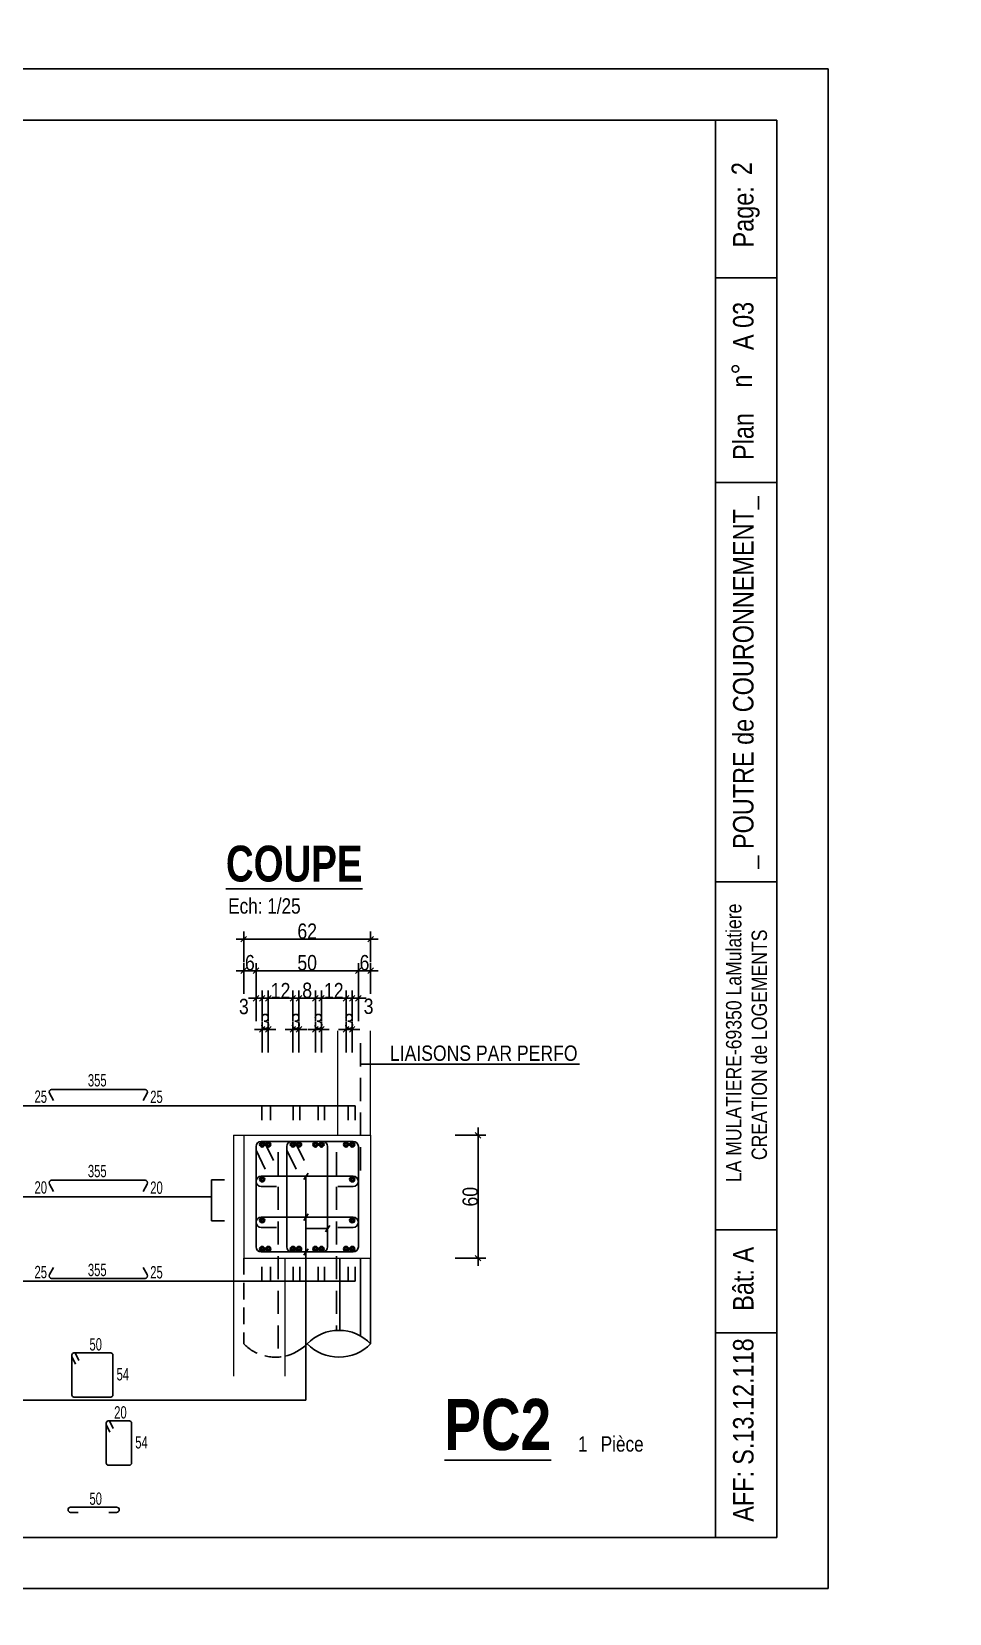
# Model space of a CAD drawing. Header units: centimetres. Extents: x 20328 to 51171, y -21855 to -16644.
# Drawn here: x 26369 to 27266, y -18550 to -17004 of the extents above; entities that cross this region are included whole.
import ezdxf
from ezdxf.enums import TextEntityAlignment as Align

# ---------------------------------------------------------------- set-up
doc = ezdxf.new("R2010")
doc.units = ezdxf.units.CM
doc.header["$LTSCALE"] = 25.4
doc.header["$PDMODE"] = 1
doc.header["$PDSIZE"] = -2
doc.linetypes.add('CACHEX2', pattern=[19.05, 12.7, -6.35])
for name, color, linetype in [('01_cote_gen', 4, 'Continuous'), ('01_fenetres', 171, 'Continuous'), ('01_linteaux', 2, 'Continuous'), ('01_murs_sup', 2, 'CACHEX2'), ('01_poch_murs', 253, 'Continuous'), ('01_texte', 230, 'Continuous'), ('AA_COTES', 2, 'Continuous')]:
    doc.layers.add(name, color=color, linetype=linetype)
doc.layers.add('01_murs_coup', color=5, linetype='Continuous', lineweight=60)
doc.styles.add('impact', font='impact.ttf')
doc.styles.add('MATTE_TXT', font='arial.ttf')
doc.styles.add('STYLE2', font='ARIALN.TTF')
doc.dimstyles.new('JB25', dxfattribs={"dimscale": 0.1, "dimtxt": 150, "dimasz": 15, "dimexe": 0.1, "dimexo": 0.1, "dimgap": 0.09, "dimtad": 1, "dimdec": 1, "dimlfac": 0.5, "dimdsep": 46, "dimtxsty": 'STYLE2', "dimblk1": 'BOND_G', "dimblk2": 'BOND_D', "dimsah": 1, "dimcen": 1.5, "dimdle": 0.01, "dimse1": 1, "dimse2": 1, "dimclrd": 4, "dimclre": 2, "dimclrt": 6, "dimazin": 2, "dimtfac": 2.333333, "dimtdec": 1, "dimtix": 1, "dimtmove": 2, "dimatfit": 3, "dimldrblk": 'BOND_G', "dimfxl": 1, "dimtolj": 1, "dimtzin": 0, "dimarcsym": 0})

# ---------------------------------------------------------------- blocks, each defined once
blk = doc.blocks.new('BOND_G')
at = {"layer": 'AA_COTES', "color": 0}
for p, q in [((0, -5), (0, 15)), ((5, 0), (-5, 0)), ((1.8, 1.8), (-1.8, -1.8))]:
    blk.add_line(p, q, dxfattribs=at)
blk = doc.blocks.new('BOND_D')
at = {"layer": 'AA_COTES', "color": 0}
for p, q in [((5, 0), (-5, 0)), ((-1.8, -1.8), (1.8, 1.8)), ((0, 5), (0, -15))]:
    blk.add_line(p, q, dxfattribs=at)
blk = doc.blocks.new('*D47')
at = {"layer": '01_cote_gen', "color": 4, "lineweight": -2, "ltscale": 3, "transparency": 16777216}
blk.add_line((26805.7, -18084), (26805.7, -18201), dxfattribs=at)
at = {"layer": 'Defpoints', "color": 0, "ltscale": 3, "transparency": 16777216}
for p in [(26700.7, -18082.5), (26700.7, -18202.5), (26805.7, -18202.5)]:
    blk.add_point(p, dxfattribs=at)
at = {"layer": '01_cote_gen', "color": 4, "lineweight": -2, "ltscale": 3, "transparency": 16777216, "xscale": 1.5, "yscale": 1.5, "zscale": 1.5}
for name, p, rotation in [('BOND_G', (26805.7, -18082.5), 90), ('BOND_D', (26805.7, -18202.5), 270)]:
    blk.add_blockref(name, p, dxfattribs=dict(at, rotation=rotation))
at = {"layer": '01_cote_gen', "color": 6, "ltscale": 3, "transparency": 16777216, "insert": (26798.1, -18142.5), "char_height": 15, "attachment_point": 5, "rotation": 90, "style": 'STYLE2'}
blk.add_mtext('\\A1;60', dxfattribs=at)
blk = doc.blocks.new('*D39')
at = {"layer": '01_cote_gen', "color": 4, "lineweight": -2, "ltscale": 3, "transparency": 16777216}
blk.add_line((26578.2, -17890.8), (26699.2, -17890.8), dxfattribs=at)
at = {"layer": 'Defpoints', "color": 0, "ltscale": 3, "transparency": 16777216}
for p in [(26700.7, -17890.8), (26576.7, -18018.5), (26700.7, -18018.5)]:
    blk.add_point(p, dxfattribs=at)
at = {"layer": '01_cote_gen', "color": 4, "lineweight": -2, "ltscale": 3, "transparency": 16777216, "xscale": 1.5, "yscale": 1.5, "zscale": 1.5, "rotation": 180}
blk.add_blockref('BOND_G', (26576.7, -17890.8), dxfattribs=at)
at = {"layer": '01_cote_gen', "color": 4, "lineweight": -2, "ltscale": 3, "transparency": 16777216, "xscale": 1.5, "yscale": 1.5, "zscale": 1.5}
blk.add_blockref('BOND_D', (26700.7, -17890.8), dxfattribs=at)
at = {"layer": '01_cote_gen', "color": 6, "ltscale": 3, "transparency": 16777216, "insert": (26638.7, -17883.1), "char_height": 15, "attachment_point": 5, "style": 'STYLE2'}
blk.add_mtext('\\A1;62', dxfattribs=at)
blk = doc.blocks.new('*D27')
at = {"layer": '01_cote_gen', "color": 4, "lineweight": -2, "ltscale": 3, "transparency": 16777216}
blk.add_line((26590.2, -17921.6), (26687.2, -17921.6), dxfattribs=at)
at = {"layer": 'Defpoints', "color": 0, "ltscale": 3, "transparency": 16777216}
for p in [(26688.7, -17921.6), (26588.7, -18084.8), (26688.7, -18084.8)]:
    blk.add_point(p, dxfattribs=at)
at = {"layer": '01_cote_gen', "color": 4, "lineweight": -2, "ltscale": 3, "transparency": 16777216, "xscale": 1.5, "yscale": 1.5, "zscale": 1.5, "rotation": 180}
blk.add_blockref('BOND_G', (26588.7, -17921.6), dxfattribs=at)
at = {"layer": '01_cote_gen', "color": 4, "lineweight": -2, "ltscale": 3, "transparency": 16777216, "xscale": 1.5, "yscale": 1.5, "zscale": 1.5}
blk.add_blockref('BOND_D', (26688.7, -17921.6), dxfattribs=at)
at = {"layer": '01_cote_gen', "color": 6, "ltscale": 3, "transparency": 16777216, "insert": (26638.7, -17913.9), "char_height": 15, "attachment_point": 5, "style": 'STYLE2'}
blk.add_mtext('\\A1;50', dxfattribs=at)
blk = doc.blocks.new('*D41')
at = {"layer": '01_cote_gen', "color": 4, "lineweight": -2, "ltscale": 3, "transparency": 16777216}
blk.add_line((26590.2, -17948.6), (26593.2, -17948.6), dxfattribs=at)
at = {"layer": 'Defpoints', "color": 0, "ltscale": 3, "transparency": 16777216}
for p in [(26594.7, -17948.6), (26594.7, -18091.5), (26588.7, -18106.6)]:
    blk.add_point(p, dxfattribs=at)
at = {"layer": '01_cote_gen', "color": 4, "lineweight": -2, "ltscale": 3, "transparency": 16777216, "xscale": 1.5, "yscale": 1.5, "zscale": 1.5, "rotation": 180}
blk.add_blockref('BOND_G', (26588.7, -17948.6), dxfattribs=at)
at = {"layer": '01_cote_gen', "color": 4, "lineweight": -2, "ltscale": 3, "transparency": 16777216, "xscale": 1.5, "yscale": 1.5, "zscale": 1.5}
blk.add_blockref('BOND_D', (26594.7, -17948.6), dxfattribs=at)
at = {"layer": '01_cote_gen', "color": 6, "ltscale": 3, "transparency": 16777216, "insert": (26576.8, -17956.7), "char_height": 15, "attachment_point": 5, "style": 'STYLE2'}
blk.add_mtext('\\A1;3', dxfattribs=at)
blk = doc.blocks.new('*D42')
at = {"layer": '01_cote_gen', "color": 4, "lineweight": -2, "ltscale": 3, "transparency": 16777216}
for p, q in [((26593.2, -17979), (26591.7, -17979)), ((26600.7, -17979), (26594.7, -17979)), ((26602.2, -17979), (26603.7, -17979))]:
    blk.add_line(p, q, dxfattribs=at)
at = {"layer": 'Defpoints', "color": 0, "ltscale": 3, "transparency": 16777216}
for p in [(26594.7, -17979), (26594.7, -18091.5), (26600.7, -18091.5)]:
    blk.add_point(p, dxfattribs=at)
at = {"layer": '01_cote_gen', "color": 4, "lineweight": -2, "ltscale": 3, "transparency": 16777216, "xscale": 1.5, "yscale": 1.5, "zscale": 1.5}
blk.add_blockref('BOND_D', (26594.7, -17979), dxfattribs=at)
at = {"layer": '01_cote_gen', "color": 4, "lineweight": -2, "ltscale": 3, "transparency": 16777216, "xscale": 1.5, "yscale": 1.5, "zscale": 1.5, "rotation": 180}
blk.add_blockref('BOND_G', (26600.7, -17979), dxfattribs=at)
at = {"layer": '01_cote_gen', "color": 6, "ltscale": 3, "transparency": 16777216, "insert": (26597.7, -17971.3), "char_height": 15, "attachment_point": 5, "style": 'STYLE2'}
blk.add_mtext('\\A1;3', dxfattribs=at)
blk = doc.blocks.new('*D43')
at = {"layer": '01_cote_gen', "color": 4, "lineweight": -2, "ltscale": 3, "transparency": 16777216}
blk.add_line((26602.2, -17948.6), (26623.2, -17948.6), dxfattribs=at)
at = {"layer": 'Defpoints', "color": 0, "ltscale": 3, "transparency": 16777216}
for p in [(26624.7, -17948.6), (26600.7, -18091.5), (26624.7, -18091.5)]:
    blk.add_point(p, dxfattribs=at)
at = {"layer": '01_cote_gen', "color": 4, "lineweight": -2, "ltscale": 3, "transparency": 16777216, "xscale": 1.5, "yscale": 1.5, "zscale": 1.5, "rotation": 180}
blk.add_blockref('BOND_G', (26600.7, -17948.6), dxfattribs=at)
at = {"layer": '01_cote_gen', "color": 4, "lineweight": -2, "ltscale": 3, "transparency": 16777216, "xscale": 1.5, "yscale": 1.5, "zscale": 1.5}
blk.add_blockref('BOND_D', (26624.7, -17948.6), dxfattribs=at)
at = {"layer": '01_cote_gen', "color": 6, "ltscale": 3, "transparency": 16777216, "insert": (26612.7, -17941.1), "char_height": 15, "attachment_point": 5, "style": 'STYLE2'}
blk.add_mtext('\\A1;12', dxfattribs=at)
blk = doc.blocks.new('*D28')
at = {"layer": '01_cote_gen', "color": 4, "lineweight": -2, "ltscale": 3, "transparency": 16777216}
for p, q in [((26623.2, -17979), (26621.7, -17979)), ((26630.7, -17979), (26624.7, -17979)), ((26632.2, -17979), (26633.7, -17979))]:
    blk.add_line(p, q, dxfattribs=at)
at = {"layer": 'Defpoints', "color": 0, "ltscale": 3, "transparency": 16777216}
for p in [(26624.7, -17979), (26624.7, -18091.5), (26630.7, -18091.5)]:
    blk.add_point(p, dxfattribs=at)
at = {"layer": '01_cote_gen', "color": 4, "lineweight": -2, "ltscale": 3, "transparency": 16777216, "xscale": 1.5, "yscale": 1.5, "zscale": 1.5}
blk.add_blockref('BOND_D', (26624.7, -17979), dxfattribs=at)
at = {"layer": '01_cote_gen', "color": 4, "lineweight": -2, "ltscale": 3, "transparency": 16777216, "xscale": 1.5, "yscale": 1.5, "zscale": 1.5, "rotation": 180}
blk.add_blockref('BOND_G', (26630.7, -17979), dxfattribs=at)
at = {"layer": '01_cote_gen', "color": 6, "ltscale": 3, "transparency": 16777216, "insert": (26627.7, -17971.3), "char_height": 15, "attachment_point": 5, "style": 'STYLE2'}
blk.add_mtext('\\A1;3', dxfattribs=at)
blk = doc.blocks.new('*D29')
at = {"layer": '01_cote_gen', "color": 4, "lineweight": -2, "ltscale": 3, "transparency": 16777216}
for p, q in [((26645.2, -17979), (26643.7, -17979)), ((26652.7, -17979), (26646.7, -17979)), ((26654.2, -17979), (26655.7, -17979))]:
    blk.add_line(p, q, dxfattribs=at)
at = {"layer": 'Defpoints', "color": 0, "ltscale": 3, "transparency": 16777216}
for p in [(26646.7, -17979), (26646.7, -18091.5), (26652.7, -18091.5)]:
    blk.add_point(p, dxfattribs=at)
at = {"layer": '01_cote_gen', "color": 4, "lineweight": -2, "ltscale": 3, "transparency": 16777216, "xscale": 1.5, "yscale": 1.5, "zscale": 1.5}
blk.add_blockref('BOND_D', (26646.7, -17979), dxfattribs=at)
at = {"layer": '01_cote_gen', "color": 4, "lineweight": -2, "ltscale": 3, "transparency": 16777216, "xscale": 1.5, "yscale": 1.5, "zscale": 1.5, "rotation": 180}
blk.add_blockref('BOND_G', (26652.7, -17979), dxfattribs=at)
at = {"layer": '01_cote_gen', "color": 6, "ltscale": 3, "transparency": 16777216, "insert": (26649.7, -17971.3), "char_height": 15, "attachment_point": 5, "style": 'STYLE2'}
blk.add_mtext('\\A1;3', dxfattribs=at)
blk = doc.blocks.new('*D30')
at = {"layer": '01_cote_gen', "color": 4, "lineweight": -2, "ltscale": 3, "transparency": 16777216}
for p, q in [((26675.2, -17979), (26673.7, -17979)), ((26682.7, -17979), (26676.7, -17979)), ((26684.2, -17979), (26685.7, -17979))]:
    blk.add_line(p, q, dxfattribs=at)
at = {"layer": 'Defpoints', "color": 0, "ltscale": 3, "transparency": 16777216}
for p in [(26676.7, -17979), (26676.7, -18091.5), (26682.7, -18091.5)]:
    blk.add_point(p, dxfattribs=at)
at = {"layer": '01_cote_gen', "color": 4, "lineweight": -2, "ltscale": 3, "transparency": 16777216, "xscale": 1.5, "yscale": 1.5, "zscale": 1.5}
blk.add_blockref('BOND_D', (26676.7, -17979), dxfattribs=at)
at = {"layer": '01_cote_gen', "color": 4, "lineweight": -2, "ltscale": 3, "transparency": 16777216, "xscale": 1.5, "yscale": 1.5, "zscale": 1.5, "rotation": 180}
blk.add_blockref('BOND_G', (26682.7, -17979), dxfattribs=at)
at = {"layer": '01_cote_gen', "color": 6, "ltscale": 3, "transparency": 16777216, "insert": (26679.7, -17971.3), "char_height": 15, "attachment_point": 5, "style": 'STYLE2'}
blk.add_mtext('\\A1;3', dxfattribs=at)
blk = doc.blocks.new('*D31')
at = {"layer": '01_cote_gen', "color": 4, "lineweight": -2, "ltscale": 3, "transparency": 16777216}
blk.add_line((26632.2, -17948.6), (26645.2, -17948.6), dxfattribs=at)
at = {"layer": 'Defpoints', "color": 0, "ltscale": 3, "transparency": 16777216}
for p in [(26646.7, -17948.6), (26630.7, -17984.7), (26646.7, -17984.7)]:
    blk.add_point(p, dxfattribs=at)
at = {"layer": '01_cote_gen', "color": 4, "lineweight": -2, "ltscale": 3, "transparency": 16777216, "xscale": 1.5, "yscale": 1.5, "zscale": 1.5, "rotation": 180}
blk.add_blockref('BOND_G', (26630.7, -17948.6), dxfattribs=at)
at = {"layer": '01_cote_gen', "color": 4, "lineweight": -2, "ltscale": 3, "transparency": 16777216, "xscale": 1.5, "yscale": 1.5, "zscale": 1.5}
blk.add_blockref('BOND_D', (26646.7, -17948.6), dxfattribs=at)
at = {"layer": '01_cote_gen', "color": 6, "ltscale": 3, "transparency": 16777216, "insert": (26638.7, -17940.9), "char_height": 15, "attachment_point": 5, "style": 'STYLE2'}
blk.add_mtext('\\A1;8', dxfattribs=at)
blk = doc.blocks.new('*D32')
at = {"layer": '01_cote_gen', "color": 4, "lineweight": -2, "ltscale": 3, "transparency": 16777216}
blk.add_line((26654.2, -17948.6), (26675.2, -17948.6), dxfattribs=at)
at = {"layer": 'Defpoints', "color": 0, "ltscale": 3, "transparency": 16777216}
for p in [(26676.7, -17948.6), (26652.7, -17983.9), (26676.7, -17983.9)]:
    blk.add_point(p, dxfattribs=at)
at = {"layer": '01_cote_gen', "color": 4, "lineweight": -2, "ltscale": 3, "transparency": 16777216, "xscale": 1.5, "yscale": 1.5, "zscale": 1.5, "rotation": 180}
blk.add_blockref('BOND_G', (26652.7, -17948.6), dxfattribs=at)
at = {"layer": '01_cote_gen', "color": 4, "lineweight": -2, "ltscale": 3, "transparency": 16777216, "xscale": 1.5, "yscale": 1.5, "zscale": 1.5}
blk.add_blockref('BOND_D', (26676.7, -17948.6), dxfattribs=at)
at = {"layer": '01_cote_gen', "color": 6, "ltscale": 3, "transparency": 16777216, "insert": (26664.7, -17941.1), "char_height": 15, "attachment_point": 5, "style": 'STYLE2'}
blk.add_mtext('\\A1;12', dxfattribs=at)
blk = doc.blocks.new('*D33')
at = {"layer": '01_cote_gen', "color": 4, "lineweight": -2, "ltscale": 3, "transparency": 16777216}
blk.add_line((26684.2, -17948.6), (26687.2, -17948.6), dxfattribs=at)
at = {"layer": 'Defpoints', "color": 0, "ltscale": 3, "transparency": 16777216}
for p in [(26688.7, -17944.1), (26688.7, -17948.6), (26682.7, -17986.5)]:
    blk.add_point(p, dxfattribs=at)
at = {"layer": '01_cote_gen', "color": 4, "lineweight": -2, "ltscale": 3, "transparency": 16777216, "xscale": 1.5, "yscale": 1.5, "zscale": 1.5, "rotation": 180}
blk.add_blockref('BOND_G', (26682.7, -17948.6), dxfattribs=at)
at = {"layer": '01_cote_gen', "color": 4, "lineweight": -2, "ltscale": 3, "transparency": 16777216, "xscale": 1.5, "yscale": 1.5, "zscale": 1.5}
blk.add_blockref('BOND_D', (26688.7, -17948.6), dxfattribs=at)
at = {"layer": '01_cote_gen', "color": 6, "ltscale": 3, "transparency": 16777216, "insert": (26698.7, -17956.5), "char_height": 15, "attachment_point": 5, "style": 'STYLE2'}
blk.add_mtext('\\A1;3', dxfattribs=at)
blk = doc.blocks.new('*D34')
at = {"layer": '01_cote_gen', "color": 4, "lineweight": -2, "ltscale": 3, "transparency": 16777216}
blk.add_line((26690.2, -17921.6), (26699.2, -17921.6), dxfattribs=at)
at = {"layer": 'Defpoints', "color": 0, "ltscale": 3, "transparency": 16777216}
for p in [(26700.7, -17913.3), (26688.7, -17929.1), (26700.7, -17921.6)]:
    blk.add_point(p, dxfattribs=at)
at = {"layer": '01_cote_gen', "color": 4, "lineweight": -2, "ltscale": 3, "transparency": 16777216, "xscale": 1.5, "yscale": 1.5, "zscale": 1.5, "rotation": 180}
blk.add_blockref('BOND_G', (26688.7, -17921.6), dxfattribs=at)
at = {"layer": '01_cote_gen', "color": 4, "lineweight": -2, "ltscale": 3, "transparency": 16777216, "xscale": 1.5, "yscale": 1.5, "zscale": 1.5}
blk.add_blockref('BOND_D', (26700.7, -17921.6), dxfattribs=at)
at = {"layer": '01_cote_gen', "color": 6, "ltscale": 3, "transparency": 16777216, "insert": (26694.7, -17913.9), "char_height": 15, "attachment_point": 5, "style": 'STYLE2'}
blk.add_mtext('\\A1;6', dxfattribs=at)
blk = doc.blocks.new('*D35')
at = {"layer": '01_cote_gen', "color": 4, "lineweight": -2, "ltscale": 3, "transparency": 16777216}
blk.add_line((26578.2, -17921.6), (26587.2, -17921.6), dxfattribs=at)
at = {"layer": 'Defpoints', "color": 0, "ltscale": 3, "transparency": 16777216}
for p in [(26576.7, -17913.3), (26588.7, -17921.6), (26588.7, -17929.1)]:
    blk.add_point(p, dxfattribs=at)
at = {"layer": '01_cote_gen', "color": 4, "lineweight": -2, "ltscale": 3, "transparency": 16777216, "xscale": 1.5, "yscale": 1.5, "zscale": 1.5, "rotation": 180}
blk.add_blockref('BOND_G', (26576.7, -17921.6), dxfattribs=at)
at = {"layer": '01_cote_gen', "color": 4, "lineweight": -2, "ltscale": 3, "transparency": 16777216, "xscale": 1.5, "yscale": 1.5, "zscale": 1.5}
blk.add_blockref('BOND_D', (26588.7, -17921.6), dxfattribs=at)
at = {"layer": '01_cote_gen', "color": 6, "ltscale": 3, "transparency": 16777216, "insert": (26582.7, -17913.9), "char_height": 15, "attachment_point": 5, "style": 'STYLE2'}
blk.add_mtext('\\A1;6', dxfattribs=at)

msp = doc.modelspace()

# ---------------------------------------------------------------- hatches: boundary and pattern name
at = {"layer": '01_murs_sup', "ltscale": 3}
h = msp.add_hatch(dxfattribs=at)
h.set_pattern_fill('DASH', color=256, scale=5, angle=135)
h.set_pattern_definition([(135, (-13262.157, 100.879), (-22.4506403, 2e-15), [15.875, -15.875])])
h.paths.add_polyline_path([(28091.75, -17238.62, -0.2601811), (28140.56, -17202.98, 0.0241475), (27901.71, -17229.5), (27906.77, -17261.1, -0.0189632)])
h.paths.add_polyline_path([(25655.35, -20205.52), (25684.55, -20205.52), (25684.55, -20184.38), (25655.35, -20184.38)], flags=9)
h.paths.add_polyline_path([(25953.5, -19107.08), (25982.7, -19107.08), (25982.7, -19085.93), (25953.5, -19085.93)], flags=9)
h.paths.add_polyline_path([(28468.91, -20861.65), (28579.75, -20861.65), (28579.75, -20815.7), (28468.91, -20815.7)], flags=9)
h.paths.add_polyline_path([(24859.14, -19954.95), (24920.21, -19954.95), (24920.21, -19876.8), (24859.14, -19876.8)], flags=9)
h.paths.add_polyline_path([(24859.67, -19657.38), (24919.6, -19657.38), (24919.6, -19582.38), (24859.67, -19582.38)], flags=9)
h.paths.add_polyline_path([(24859.3, -18437.38), (24917.19, -18437.38), (24917.19, -18362.38), (24859.3, -18362.38)], flags=9)
h.paths.add_polyline_path([(26391.59, -18589.2), (26462.38, -18544.17), (26406.04, -18455.57), (26335.24, -18500.6)], flags=9)
h.paths.add_polyline_path([(28012.34, -17434.18), (28083.13, -17389.15), (28026.79, -17300.55), (27955.99, -17345.58)], flags=9)
h.paths.add_polyline_path([(27645.9, -17512.88), (27726.95, -17512.88), (27726.95, -17407.88), (27645.9, -17407.88)], flags=9)
h.paths.add_polyline_path([(28460.76, -17549.49), (28566.83, -17549.49), (28566.83, -17490.49), (28460.76, -17490.49)], flags=9)
h.paths.add_polyline_path([(28884.39, -17049.9), (29103.57, -17049.9), (29103.57, -17003.92), (28884.39, -17003.92)], flags=9)
h.paths.add_polyline_path([(28331.97, -17452.6), (28670.14, -17452.6), (28670.14, -17406.86), (28331.97, -17406.86)], flags=9)
h.paths.add_polyline_path([(28942.64, -17500.61), (29161.82, -17500.61), (29161.82, -17454.63), (28942.64, -17454.63)], flags=9)
h.paths.add_polyline_path([(28331.93, -17500.61), (28551.11, -17500.61), (28551.11, -17454.63), (28331.93, -17454.63)], flags=9)
h.paths.add_polyline_path([(29071.47, -17549.49), (29177.54, -17549.49), (29177.54, -17490.49), (29071.47, -17490.49)], flags=9)
h.paths.add_polyline_path([(28942.68, -17452.6), (29280.85, -17452.6), (29280.85, -17406.86), (28942.68, -17406.86)], flags=9)
h.paths.add_polyline_path([(25910.04, -20150.28), (26032.62, -20150.28), (26032.62, -20107.99), (25910.04, -20107.99)], flags=9)
h.paths.add_polyline_path([(25870.69, -20225.86), (26063.03, -20225.86), (26063.03, -20179.9), (25870.69, -20179.9)], flags=9)
h.paths.add_polyline_path([(26321.83, -20128.11), (26416.99, -20032.85), (26383.43, -19999.34), (26288.28, -20094.59)], flags=9)
h.paths.add_polyline_path([(26288.85, -21519.58), (26379.47, -21619.16), (26414.55, -21587.23), (26323.92, -21487.66)], flags=9)
h.paths.add_polyline_path([(27906.53, -21855.35), (28008.81, -21767.79), (27977.97, -21731.76), (27875.69, -21819.32)], flags=9)
h.paths.add_polyline_path([(27312.36, -19604.84), (27312.36, -19461.32), (27266.37, -19461.32), (27266.37, -19604.84)], flags=9)
h.paths.add_polyline_path([(27264.07, -19580.59), (27264.07, -19469.75), (27218.12, -19469.75), (27218.12, -19580.59)], flags=9)
h.paths.add_polyline_path([(25884.07, -20912.85), (26027.57, -20912.85), (26027.57, -20866.9), (25884.07, -20866.9)], flags=9)
h.paths.add_polyline_path([(25908.31, -20864.58), (26019.15, -20864.58), (26019.15, -20818.63), (25908.31, -20818.63)], flags=9)
h.paths.add_polyline_path([(27341.98, -18595.6), (27500, -18595.6), (27500, -18553.31), (27341.98, -18553.31)], flags=9)
h.paths.add_polyline_path([(27319.69, -18521.17), (27512.04, -18521.17), (27512.04, -18475.19), (27319.69, -18475.19)], flags=9)
h.paths.add_polyline_path([(27341.98, -18447.46), (27492.48, -18447.46), (27492.48, -18405.17), (27341.98, -18405.17)], flags=9)
h.paths.add_polyline_path([(27415.73, -17967.63), (27523.24, -18092.08), (27558.01, -18062.04), (27450.5, -17937.59)], flags=9)
h.paths.add_polyline_path([(27789.49, -17750.92), (27847.27, -17904.89), (27890.29, -17888.74), (27832.51, -17734.77)], flags=9)
h.paths.add_polyline_path([(28291.6, -18865.87), (28318.79, -18865.87), (28318.79, -18844.73), (28291.6, -18844.73)], flags=9)
h.paths.add_polyline_path([(28299.6, -18980.87), (28328.8, -18980.87), (28328.8, -18959.73), (28299.6, -18959.73)], flags=9)
h.paths.add_polyline_path([(28352.6, -19086.87), (28382.47, -19086.87), (28382.47, -19065.73), (28352.6, -19065.73)], flags=9)
h.paths.add_polyline_path([(28486.6, -19079.87), (28516.47, -19079.87), (28516.47, -19058.73), (28486.6, -19058.73)], flags=9)
h.paths.add_polyline_path([(28584.6, -19081.87), (28613.8, -19081.87), (28613.8, -19060.73), (28584.6, -19060.73)], flags=9)
h.paths.add_polyline_path([(28684.6, -19081.87), (28714.47, -19081.87), (28714.47, -19060.73), (28684.6, -19060.73)], flags=9)
h.paths.add_polyline_path([(28905.55, -18796.58), (28929.38, -18796.58), (28929.38, -18775.44), (28905.55, -18775.44)], flags=9)
h.paths.add_polyline_path([(28904.55, -18904.58), (28934.42, -18904.58), (28934.42, -18883.44), (28904.55, -18883.44)], flags=9)
h.paths.add_polyline_path([(28890.55, -19015.58), (28920.42, -19015.58), (28920.42, -18994.44), (28890.55, -18994.44)], flags=9)
h.paths.add_polyline_path([(28797.6, -19070.87), (28828.14, -19070.87), (28828.14, -19049.73), (28797.6, -19049.73)], flags=9)
h.paths.add_polyline_path([(28651.39, -18521.32), (28651.39, -18494.8), (28630.25, -18494.8), (28630.25, -18521.32)], flags=9)
h.paths.add_polyline_path([(28728.89, -18521.66), (28728.89, -18494.47), (28707.75, -18494.47), (28707.75, -18521.66)], flags=9)
h.paths.add_polyline_path([(28850.69, -18521.66), (28850.69, -18494.47), (28829.54, -18494.47), (28829.54, -18521.66)], flags=9)
h.paths.add_polyline_path([(28895.27, -18612.12), (28895.27, -18585.6), (28874.13, -18585.6), (28874.13, -18612.12)], flags=9)
h.paths.add_polyline_path([(28572.12, -18521.66), (28572.12, -18494.47), (28550.98, -18494.47), (28550.98, -18521.66)], flags=9)
h.paths.add_polyline_path([(28471.5, -18521.99), (28471.5, -18494.13), (28450.35, -18494.13), (28450.35, -18521.99)], flags=9)
h.paths.add_polyline_path([(28363.96, -18557), (28363.96, -18529.81), (28342.81, -18529.81), (28342.81, -18557)], flags=9)
h.paths.add_polyline_path([(28309.49, -18658.14), (28336.67, -18658.14), (28336.67, -18637), (28309.49, -18637)], flags=9)
h.paths.add_polyline_path([(28309.49, -18748.21), (28330.63, -18748.21), (28330.63, -18727.07), (28309.49, -18727.07)], flags=9)
h.paths.add_polyline_path([(29481.98, -19444.75), (29640, -19444.75), (29640, -19402.46), (29481.98, -19402.46)], flags=9)
h.paths.add_polyline_path([(29459.69, -19370.29), (29652.03, -19370.29), (29652.03, -19324.34), (29459.69, -19324.34)], flags=9)
h.paths.add_polyline_path([(29481.98, -19296.61), (29632.48, -19296.61), (29632.48, -19254.32), (29481.98, -19254.32)], flags=9)
h.paths.add_polyline_path([(25417.76, -20175.64), (25548.83, -20175.64), (25548.83, -20097.72), (25417.76, -20097.72)], flags=9)
h.paths.add_polyline_path([(25527.52, -19889.62), (25658.14, -19889.62), (25658.14, -19811.75), (25527.52, -19811.75)], flags=9)
edge = h.paths.add_edge_path()
edge.add_line((27631.96, -17288.22), (27640.49, -17319.06))
edge.add_arc((28295.54, -19687.6), 2457.45, 101.83853, 105.45948, ccw=False)
edge.add_arc((27850.44, -17301.31), 62, 100.56566, 162.26552, ccw=False)
edge.add_arc((28295.54, -19687.6), 2489.45, 100.56566, 105.45948)

# ---------------------------------------------------------------- linework, layer by layer
at = {"layer": '01_fenetres', "ltscale": 30}
for p, q in [((25097.69, -17090.41), (27097.69, -17090.41)), ((27037.69, -17090.41), (27037.69, -18475.41)), ((27097.69, -17090.41), (27097.69, -18475.41)), ((27097.69, -17090.41), (27097.69, -18475.41)), ((27097.69, -17244.54), (27037.69, -17244.54)), ((27097.69, -17444.54), (27037.69, -17444.54)), ((27037.69, -17834.74), (27097.69, -17834.74)), ((27037.69, -18174.91), (27097.69, -18174.91)), ((27037.69, -18275.41), (27097.69, -18275.41)), ((25097.69, -18475.41), (27097.69, -18475.41))]:
    msp.add_line(p, q, dxfattribs=at)
at = {"layer": '01_linteaux'}
for p, q in [((26388.98, -18037.67), (26480.25, -18037.67)), ((26386.82, -18041.42), (26390.9, -18048.5)), ((26482.41, -18041.42), (26478.33, -18048.5)), ((26588.7, -18093.49), (26588.7, -18191.49)), ((26588.7, -18097.03), (26597.79, -18115.7)), ((26593.7, -18088.49), (26683.7, -18088.49)), ((26596.61, -18088.49), (26605.7, -18107.16)), ((26618.7, -18093.49), (26618.7, -18191.49)), ((26618.7, -18097.03), (26627.79, -18115.7)), ((26626.61, -18088.49), (26635.7, -18107.16)), ((26658.7, -18093.49), (26658.7, -18191.49)), ((26688.7, -18093.49), (26688.7, -18191.49)), ((26386.82, -18130.18), (26390.9, -18137.26)), ((26388.98, -18126.43), (26480.25, -18126.43)), ((26482.41, -18130.18), (26478.33, -18137.26)), ((26683.7, -18122.49), (26593.7, -18122.49)), ((26608.7, -18132.49), (26593.7, -18132.49)), ((26683.7, -18132.49), (26668.7, -18132.49)), ((26683.7, -18162.49), (26593.7, -18162.49)), ((26608.7, -18172.49), (26593.7, -18172.49)), ((26683.7, -18172.49), (26668.7, -18172.49)), ((26593.7, -18196.49), (26683.7, -18196.49)), ((26700.7, -18286.19), (26700.7, -18202.49)), ((26386.82, -18218.6), (26390.9, -18211.53)), ((26388.98, -18222.35), (26480.25, -18222.35)), ((26482.41, -18218.6), (26478.33, -18211.53)), ((26408.8, -18297.13), (26408.8, -18336.33)), ((26408.8, -18298.55), (26412.44, -18306.02)), ((26410.8, -18295.13), (26446.8, -18295.13)), ((26411.97, -18295.13), (26415.6, -18302.6)), ((26448.8, -18297.13), (26448.8, -18336.33)), ((26410.8, -18338.33), (26446.8, -18338.33)), ((26444.29, -18361.65), (26465.03, -18361.65)), ((26445.46, -18361.65), (26449.09, -18369.12)), ((26442.29, -18363.65), (26442.29, -18402.85)), ((26442.29, -18365.06), (26445.93, -18372.53)), ((26467.03, -18363.65), (26467.03, -18402.85)), ((26444.29, -18404.85), (26465.03, -18404.85)), ((26452.51, -18445.94), (26407.51, -18445.94)), ((26415.01, -18450.94), (26407.51, -18450.94)), ((26452.51, -18450.94), (26445.01, -18450.94))]:
    msp.add_line(p, q, dxfattribs=at)
at = {"layer": '01_linteaux', "const_width": 3}
for points in [[(26593.45, -18091.49, 1), (26595.95, -18091.49, 1)], [(26599.45, -18091.49, 1), (26601.95, -18091.49, 1)], [(26623.45, -18091.49, 1), (26625.95, -18091.49, 1)], [(26629.45, -18091.49, 1), (26631.95, -18091.49, 1)], [(26645.45, -18091.49, 1), (26647.95, -18091.49, 1)], [(26651.45, -18091.49, 1), (26653.95, -18091.49, 1)], [(26675.45, -18091.49, 1), (26677.95, -18091.49, 1)], [(26681.45, -18091.49, 1), (26683.95, -18091.49, 1)], [(26593.45, -18125.49, 1), (26595.95, -18125.49, 1)], [(26681.45, -18125.49, 1), (26683.95, -18125.49, 1)], [(26593.45, -18165.49, 1), (26595.95, -18165.49, 1)], [(26681.45, -18165.49, 1), (26683.95, -18165.49, 1)], [(26593.45, -18193.49, -1), (26595.95, -18193.49, -1)], [(26599.45, -18193.49, -1), (26601.95, -18193.49, -1)], [(26623.45, -18193.49, -1), (26625.95, -18193.49, -1)], [(26629.45, -18193.49, -1), (26631.95, -18193.49, -1)], [(26645.45, -18193.49, -1), (26647.95, -18193.49, -1)], [(26651.45, -18193.49, -1), (26653.95, -18193.49, -1)], [(26675.45, -18193.49, -1), (26677.95, -18193.49, -1)], [(26681.45, -18193.49, -1), (26683.95, -18193.49, -1)]]:
    msp.add_lwpolyline(points, format="xyb", close=True, dxfattribs=at)
at = {"layer": '01_linteaux'}
for centre in [(26594.7, -18091.49), (26600.7, -18091.49), (26624.7, -18091.49), (26630.7, -18091.49), (26646.7, -18091.49), (26652.7, -18091.49), (26676.7, -18091.49), (26682.7, -18091.49), (26594.7, -18125.49), (26682.7, -18125.49), (26594.7, -18165.49), (26682.7, -18165.49), (26594.7, -18193.49), (26600.7, -18193.49), (26624.7, -18193.49), (26630.7, -18193.49), (26646.7, -18193.49), (26652.7, -18193.49), (26676.7, -18193.49), (26682.7, -18193.49)]:
    msp.add_circle(centre, 2.5, dxfattribs=at)
for centre, radius, start, end in [((26388.98, -18040.17), 2.5, 90, 210), ((26480.25, -18040.17), 2.5, 330, 90), ((26593.7, -18093.49), 5, 90, 180), ((26623.7, -18093.49), 5, 90, 180), ((26653.7, -18093.49), 5, 0, 90), ((26683.7, -18093.49), 5, 0, 90), ((26388.98, -18128.93), 2.5, 90, 210), ((26480.25, -18128.93), 2.5, 330, 90), ((26593.7, -18127.49), 5, 90, 270), ((26683.7, -18127.49), 5, 270, 90), ((26593.7, -18167.49), 5, 90, 270), ((26683.7, -18167.49), 5, 270, 90), ((26593.7, -18191.49), 5, 180, 270), ((26623.7, -18191.49), 5, 180, 270), ((26653.7, -18191.49), 5, 270, 0), ((26683.7, -18191.49), 5, 270, 0), ((26388.98, -18219.85), 2.5, 150, 270), ((26480.25, -18219.85), 2.5, 270, 30), ((26607.7, -18256.05), 43.24, 282.01437, 315.80613), ((26669.7, -18316.33), 43.24, 44.19387, 135.80613), ((26669.7, -18256.05), 43.24, 224.19387, 315.80613), ((26410.8, -18297.13), 2, 90, 180), ((26446.8, -18297.13), 2, 0, 90), ((26410.8, -18336.33), 2, 180, 270), ((26446.8, -18336.33), 2, 270, 0), ((26444.29, -18363.65), 2, 90, 180), ((26465.03, -18363.65), 2, 0, 90), ((26444.29, -18402.85), 2, 180, 270), ((26465.03, -18402.85), 2, 270, 0), ((26407.51, -18448.44), 2.5, 90, 270), ((26452.51, -18448.44), 2.5, 270, 90)]:
    msp.add_arc(centre, radius, start, end, dxfattribs=at)
at = {"layer": '01_murs_coup', "linetype": 'Continuous', "lineweight": 5}
for p, q in [((26668.7, -18082.49), (26668.7, -17980.51)), ((26700.7, -18082.49), (26700.7, -17980.51)), ((26566.7, -18082.49), (26700.7, -18082.49)), ((26566.7, -18082.49), (26566.7, -18317.9)), ((26576.7, -18082.49), (26576.7, -18202.49)), ((26700.7, -18082.49), (26700.7, -18202.49)), ((26576.7, -18202.49), (26700.7, -18202.49)), ((26616.7, -18202.49), (26616.7, -18317.9))]:
    msp.add_line(p, q, dxfattribs=at)
at = {"layer": '01_murs_sup', "ltscale": 0.07}
for p, q in [((26690.88, -17992.57), (26690.88, -18122.49)), ((26610.41, -18098.96), (26610.41, -18299.21)), ((26667.26, -18098.96), (26667.26, -18273.17))]:
    msp.add_line(p, q, dxfattribs=at)
at = {"layer": '01_murs_sup', "ltscale": 0.05}
msp.add_line((26576.7, -18202.49), (26576.7, -18286.19), dxfattribs=at)
msp.add_arc((26607.7, -18256.05), 43.24, 224.19387, 282.01437, dxfattribs=at)
at = {"layer": '01_poch_murs'}
for p, q in [((26670.7, -18202.49), (26670.7, -18273.11)), ((26690.7, -18202.49), (26690.7, -18278.54))]:
    msp.add_line(p, q, dxfattribs=at)
at = {"layer": '01_texte', "ltscale": 30}
for p, q in [((25047.69, -17040.41), (27147.69, -17040.41)), ((27147.69, -17040.41), (27147.69, -18525.41)), ((26143.85, -18053.73), (26685.47, -18053.73)), ((26594.52, -18053.73), (26594.52, -18067.81)), ((26602.83, -18053.73), (26602.83, -18067.81)), ((26624.99, -18053.73), (26624.99, -18067.81)), ((26631.45, -18053.73), (26631.45, -18067.81)), ((26649.27, -18053.73), (26649.27, -18067.81)), ((26655.55, -18053.73), (26655.55, -18067.81)), ((26678.73, -18053.73), (26678.73, -18067.81)), ((26685.47, -18053.73), (26685.47, -18067.81)), ((26545.08, -18166.1), (26545.08, -18126.04)), ((26545.08, -18126.04), (26557.87, -18126.04)), ((26143.85, -18142.49), (26545.08, -18142.49)), ((26545.08, -18166.1), (26557.87, -18166.1)), ((26594.52, -18225.17), (26594.52, -18211.09)), ((26602.83, -18225.17), (26602.83, -18211.09)), ((26624.99, -18225.17), (26624.99, -18211.09)), ((26631.45, -18225.17), (26631.45, -18211.09)), ((26649.27, -18225.17), (26649.27, -18211.09)), ((26655.55, -18225.17), (26655.55, -18211.09)), ((26678.73, -18225.17), (26678.73, -18211.09)), ((26685.47, -18225.17), (26685.47, -18211.09)), ((26143.85, -18225.17), (26685.47, -18225.17)), ((25047.69, -18525.41), (27147.69, -18525.41))]:
    msp.add_line(p, q, dxfattribs=at)
at = {"layer": '01_texte'}
msp.add_line((26690.88, -18012.91), (26904.89, -18012.91), dxfattribs=at)
at = {"layer": '01_texte', "linetype": 'Continuous'}
for p, q in [((26639.61, -18119.38), (26635.35, -18125.6)), ((26637.48, -18341.41), (26637.48, -18122.49)), ((26639.61, -18159.38), (26635.35, -18165.6)), ((26658.7, -18173.7), (26637.48, -18173.7)), ((26660.82, -18170.6), (26656.57, -18176.81)), ((26639.61, -18193.38), (26635.35, -18199.6)), ((26182.4, -18341.41), (26637.48, -18341.41))]:
    msp.add_line(p, q, dxfattribs=at)

# ---------------------------------------------------------------- texts
at = {"layer": '01_texte', "style": 'STYLE2'}
for s, height, p in [('2', 20, (27073.4, -17144.15)), ('Page:', 20, (27074.84, -17214.83)), (' A 03', 20, (27074.84, -17321.47)), ('n%%D', 20, (27073.4, -17351.81)), ('Plan', 20, (27074.84, -17422.5)), (' _ POUTRE de COURONNEMENT_', 20, (27074.84, -17828.23)), ('LA MULATIERE-69350 LaMulatiere', 15, (27062.98, -18128.22)), ('CREATION de LOGEMENTS', 15, (27087.98, -18106.73)), ('Bât: A', 20, (27074.84, -18253.95)), ('S.13.12.118', 20, (27074.84, -18404.45)), ('AFF:', 20, (27074.84, -18460.12))]:
    msp.add_text(s, height=height, rotation=90, dxfattribs=at).set_placement(p)
at = {"layer": '01_texte', "style": 'impact'}
for s, height, p in [('%%UCOUPE', 35, (26559.28, -17844.96)), ('%%UPC2', 50, (26772.76, -18405.09))]:
    msp.add_text(s, height=height, dxfattribs=at).set_placement(p, align=Align.BOTTOM_LEFT)
at = {"layer": '01_texte', "style": 'MATTE_TXT', "width": 0.8}
for s, p in [('Ech: 1/25', (26596.89, -17870.37)), ('1', (26907.99, -18396.13)), ('Pièce', (26946.51, -18396.13))]:
    msp.add_text(s, height=15, dxfattribs=at).set_placement(p, align=Align.BOTTOM_CENTER)
at = {"layer": '01_texte', "style": 'STYLE2'}
msp.add_text('LIAISONS PAR PERFO', height=15, dxfattribs=at).set_placement((26719.57, -18009.73))
at = {"layer": '01_texte', "style": 'STYLE2', "width": 0.8}
for s, p in [('355', (26442.73, -18034.69)), ('25', (26384.47, -18050.7)), ('25', (26497.57, -18050.89)), ('355', (26442.73, -18123.44)), ('20', (26384.47, -18139.46)), ('20', (26497.57, -18139.65)), ('355', (26442.73, -18220.03)), ('25', (26384.47, -18222.14)), ('25', (26497.57, -18222.33)), ('50', (26438.16, -18292.75)), ('54', (26464.68, -18321.99)), ('20', (26462.32, -18359.27)), ('54', (26482.9, -18388.51)), ('50', (26438.16, -18443.56))]:
    msp.add_text(s, height=12, dxfattribs=at).set_placement(p, align=Align.RIGHT)

# ---------------------------------------------------------------- dimensions: what is measured, and where the dimension line sits
at = {"layer": '01_cote_gen', "ltscale": 3}
for base, p1, p2, picture, middle in [((26700.7, -17890.76), (26576.7, -18018.54), (26700.7, -18018.54), '*D39', (26638.7, -17883.09)), ((26588.7, -17921.59), (26576.7, -17913.26), (26588.7, -17929.09), '*D35', (26582.7, -17913.92)), ((26688.7, -17921.59), (26588.7, -18084.83), (26688.7, -18084.83), '*D27', (26638.7, -17913.92)), ((26700.7, -17921.59), (26688.7, -17929.09), (26700.7, -17913.26), '*D34', (26694.7, -17913.92)), ((26624.7, -17948.59), (26600.7, -18091.49), (26624.7, -18091.49), '*D43', (26612.7, -17941.05)), ((26646.7, -17948.59), (26630.7, -17984.7), (26646.7, -17984.7), '*D31', (26638.7, -17940.93)), ((26676.7, -17948.59), (26652.7, -17983.88), (26676.7, -17983.88), '*D32', (26664.7, -17941.05)), ((26594.7, -17978.96), (26600.7, -18091.49), (26594.7, -18091.49), '*D42', (26597.7, -17971.3)), ((26624.7, -17978.96), (26630.7, -18091.49), (26624.7, -18091.49), '*D28', (26627.7, -17971.3)), ((26646.7, -17978.96), (26652.7, -18091.49), (26646.7, -18091.49), '*D29', (26649.7, -17971.3)), ((26676.7, -17978.96), (26682.7, -18091.49), (26676.7, -18091.49), '*D30', (26679.7, -17971.3))]:
    dim = msp.add_linear_dim(base=base, p1=p1, p2=p2, dimstyle='JB25', dxfattribs=at)
    dim.commit()
    dim.dimension.update_dxf_attribs({"geometry": picture, "text_midpoint": middle})
for base, p1, p2, picture, middle in [((26594.7, -17948.59), (26588.7, -18106.59), (26594.7, -18091.49), '*D41', (26576.82, -17956.73)), ((26688.7, -17948.59), (26682.7, -17986.46), (26688.7, -17944.09), '*D33', (26698.67, -17956.48))]:
    dim = msp.add_linear_dim(base=base, p1=p1, p2=p2, dimstyle='JB25', dxfattribs=at)
    dim.commit()
    dim.dimension.update_dxf_attribs({"geometry": picture, "text_midpoint": middle, "dimtype": 160})
dim = msp.add_linear_dim(base=(26805.73, -18202.49), p1=(26700.7, -18082.49), p2=(26700.7, -18202.49), angle=90, dimstyle='JB25', dxfattribs=at)
dim.commit()
dim.dimension.update_dxf_attribs({"geometry": '*D47', "text_midpoint": (26798.06, -18142.49)})

doc.saveas('drawing.dxf')
